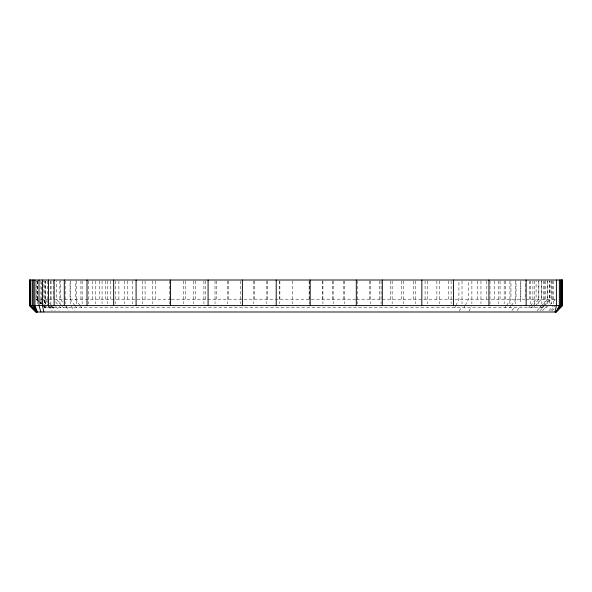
<?xml version="1.0" encoding="UTF-8"?>
<svg xmlns="http://www.w3.org/2000/svg" width="592" height="592" viewBox="0 0 592 592"><rect width="100%" height="100%" fill="white"/><g stroke="black" fill="none" stroke-linecap="round" stroke-linejoin="round"><path stroke-width="0.44" stroke-dasharray="2.96 2.22" d="M555.03 299.197L554.808 300.248L550.264 304.273M454.819 307.729L455.566 306.175M455.936 305.398L458.918 299.197L458.918 280.919M459.303 311.192L461.619 306.397M464.084 307.729L464.89 306.175M465.297 305.398L468.538 299.197L468.538 280.919M468.953 311.192L471.461 306.397M504.932 307.729L505.938 306.308M506.441 305.598L510.963 299.197L510.963 280.919M511.969 310.571L514.981 306.308M509.727 307.729L510.778 306.308M511.303 305.598L516.032 299.197L516.032 280.919M517.082 310.571L520.235 306.308M528.715 307.729L529.855 306.412M530.417 305.761L536.086 299.197L536.086 280.919M537.188 310.711L541.051 306.234M531.342 307.729L532.511 306.412M533.089 305.761L538.898 299.197L538.898 280.919M540.037 310.711L544.004 306.234M533.681 307.729L534.872 306.412M535.464 305.761L541.406 299.197L541.406 280.919M542.568 310.711L546.623 306.234M539.504 307.729L540.755 306.412M541.384 305.761L547.644 299.197L547.644 280.919M548.865 310.711L553.143 306.234M541.251 307.729L542.524 306.412M543.16 305.761L549.509 299.197L549.509 280.919L549.576 303.77M550.745 310.711L555.081 306.234M542.583 307.729L543.87 306.412M544.514 305.761L550.937 299.197L550.937 280.919M552.188 310.711L554.068 308.795M547.674 306.575L546.379 307.729L45.096 307.729L43.801 306.508M37.955 299.197L36.201 299.197L37.474 300.418L36.23 299.197M39.664 299.197L43.12 299.197M48.744 299.197L43.408 299.197L47.212 303.134M49.01 299.197L171.095 299.197M171.451 299.197L356.125 299.197M356.443 299.197L525.296 299.197L525.252 280.919M526.059 299.197L555.089 299.197M36.016 299.197L39.257 302.246M39.908 302.852L41.203 304.073M36.119 299.197L39.324 302.246M39.967 302.852L41.285 304.073M43.934 306.412L45.096 307.729L43.823 306.508L45.096 307.729L44.333 306.175M43.83 306.508L45.096 307.729L43.86 306.412M39.242 301.824L36.637 299.197L36.637 280.919M39.893 302.475L41.188 303.792M43.793 306.412L45.096 307.729M40.13 300.514L42.72 303.134M43.364 303.792L45.31 305.761M45.954 306.412L47.249 307.729M43.904 301.824L47.774 305.761M48.418 306.412L49.706 307.729M43.645 300.514L48.759 305.761M49.402 306.412L50.683 307.729M50.387 306.412L51.652 307.729M47.612 302.475L44.481 299.197L44.481 280.919M51.371 306.412L52.621 307.729M40.145 302.475L41.381 303.792L41.366 280.919M48.818 302.475L45.739 299.197L45.739 280.919M49.439 303.134L51.904 305.761M52.518 306.412L53.754 307.729M39.871 301.824L41.61 303.792M55.552 301.824L58.978 305.761M59.548 306.412L60.687 307.729M48.263 306.234L52.155 310.711M61.827 305.761L56.277 299.197L56.277 280.919M62.382 306.412L63.492 307.729M51.408 306.234L55.197 310.711M62.626 302.038L60.295 299.197L60.295 280.919M66.126 306.308L67.288 307.729M55.633 306.308L59.133 310.571M74.94 305.598L70.048 299.197L70.048 280.919M75.487 306.308L76.575 307.729M65.697 306.308L68.961 310.571M80.112 305.598L75.421 299.197L75.421 280.919M80.63 306.308L81.674 307.729M71.247 306.308L74.377 310.571M45.732 307.729L43.86 299.197L43.86 280.919M553.757 280.919L553.757 303.77M552.454 280.919L552.454 299.197M551.692 280.919L551.692 303.77M547.208 280.919L547.208 303.77M545.676 280.919L545.676 299.197M544.566 280.919L544.566 303.77M543.663 280.919L543.663 299.197M541.606 280.919L541.606 303.77M538.276 280.919L538.276 303.77M534.524 280.919L534.524 303.77M532.896 280.919L532.896 299.197M530.328 280.919L530.328 303.77M529.3 280.919L529.3 299.197M520.812 299.197L520.812 280.919L520.76 303.77M515.484 280.919L515.484 303.77M509.941 280.919L509.941 303.77M505.635 280.919L505.635 299.197M504.169 280.919L504.169 303.77M500.062 280.919L500.062 299.197M498.205 280.919L498.205 303.77M494.276 280.919L494.276 299.197M490.006 280.919L490.006 303.77M486.247 280.919L486.247 299.197M480.963 280.919L480.963 303.77M477.396 280.919L477.396 299.197M471.876 280.919L471.876 303.77M462.004 280.919L462.004 303.77M451.119 280.919L451.119 303.77M448.292 280.919L448.292 299.197M439.456 280.919L439.456 303.77M436.874 280.919L436.874 299.197M427.439 280.919L427.439 303.77M425.086 280.919L425.086 299.197M415.436 280.919L415.436 303.77M413.32 280.919L413.32 299.197M403.648 280.919L403.648 303.77M401.761 280.919L401.761 299.197M392.163 280.919L392.163 303.77M390.505 280.919L390.505 299.197M381.063 280.919L381.063 303.77M379.62 280.919L379.62 299.197M370.488 280.919L370.488 303.77M369.23 280.919L369.23 299.197M357.509 280.919L357.509 303.77M344.655 280.919L344.655 303.77M343.804 280.919L343.804 299.197M333.17 280.919L333.17 303.77M332.578 280.919L332.578 299.197M322.929 280.919L322.929 303.77M322.566 280.919L322.566 299.197M309.283 280.919L309.283 303.77M309.12 280.919L309.12 299.197M292.685 280.919L292.64 303.77M279.883 280.919L279.883 299.197M279.624 280.919L279.624 303.77M267.295 280.919L267.295 299.197M266.829 280.919L266.829 303.77M254.501 280.919L254.501 299.197M253.813 280.919L253.813 303.77M240.537 280.919L240.537 303.77M228.505 280.919L228.505 299.197M227.409 280.919L227.409 303.77M216.332 280.919L216.332 299.197M215.029 280.919L215.029 303.77M205.439 280.919L205.439 299.197M203.9 280.919L203.9 303.77M195.449 280.919L195.449 299.197M193.665 280.919L193.665 303.77M185.562 280.919L185.562 299.197M183.572 280.919L183.572 303.77M169.253 280.919L169.253 303.77M155.222 280.919L155.222 299.197M152.788 280.919L152.788 303.77M145.084 280.919L145.084 299.197M142.391 280.919L142.391 303.77M132.771 280.919L132.771 303.77M127.613 280.919L127.613 299.197M124.512 280.919L124.512 303.77M118.888 280.919L118.888 299.197M115.603 280.919L115.603 303.77M110.8 280.919L110.8 299.197M107.3 280.919L107.3 303.77M105.761 280.919L105.761 299.197M102.068 280.919L102.068 303.77M99.375 280.919L99.375 299.197M95.49 280.919L95.49 303.77M92.552 280.919L92.552 299.197M88.452 280.919L88.452 303.77M82.147 280.919L82.147 303.77M80.926 280.919L80.926 299.197M76.435 280.919L76.435 303.77M70.722 280.919L70.722 303.77M65.15 280.919L65.15 303.77M59.873 280.919L59.873 303.77M53.273 280.919L53.273 299.197M50.986 280.919L50.986 299.197M50.868 280.919L50.868 303.77M47.279 280.919L47.279 299.197M45.288 280.919L45.288 303.77M40.907 280.919L40.907 299.197M37.548 280.919L37.548 299.197M37.229 280.919L37.229 303.77M37.052 280.919L37.052 299.197"/><path stroke-width="0.89" d="M555.03 311.991L556.399 305.598L556.399 280.009M560.372 280.009L560.372 305.598L555.962 311.991L562.4 305.598L562.4 280.009L29.6 280.009L29.6 305.598L36.016 311.991L555.962 311.991L559.351 305.598L559.351 280.009M562.289 280.009L562.289 305.598L555.962 311.991L561.312 305.598L561.312 280.009M555.962 311.991L562.089 305.598L562.089 280.009M29.6 305.598L562.4 305.598M29.896 280.009L29.844 305.598L34.928 310.711M29.896 305.598L36.119 311.991L29.8 305.598L29.8 280.009M36.23 311.991L30.784 305.598L30.784 280.009M36.637 311.991L32.412 305.598L32.412 280.009M37.052 311.991L33.737 305.598L33.737 280.009M37.548 311.991L34.935 305.598L34.935 280.009M40.907 311.991L39.005 305.598L39.005 280.009M43.86 311.991L42.461 305.598L42.461 280.009M526.14 280.009L526.14 305.598M488.94 280.009L488.94 305.598M453.435 280.009L453.435 305.598M421.83 280.009L421.83 305.598M382.306 280.009L382.306 305.598M356.303 280.009L356.303 305.598M310.171 280.009L310.171 305.598M276.22 280.009L276.22 305.598M242.394 280.009L242.394 305.598M208.088 280.009L208.088 305.598M170.563 280.009L170.563 305.598M136.093 280.009L136.093 305.598M113.671 280.009L113.671 305.598M87.017 280.009L87.017 305.598M64.299 280.009L64.299 305.598M54.131 280.009L54.131 305.598M48.463 280.009L48.463 305.598"/></g></svg>
